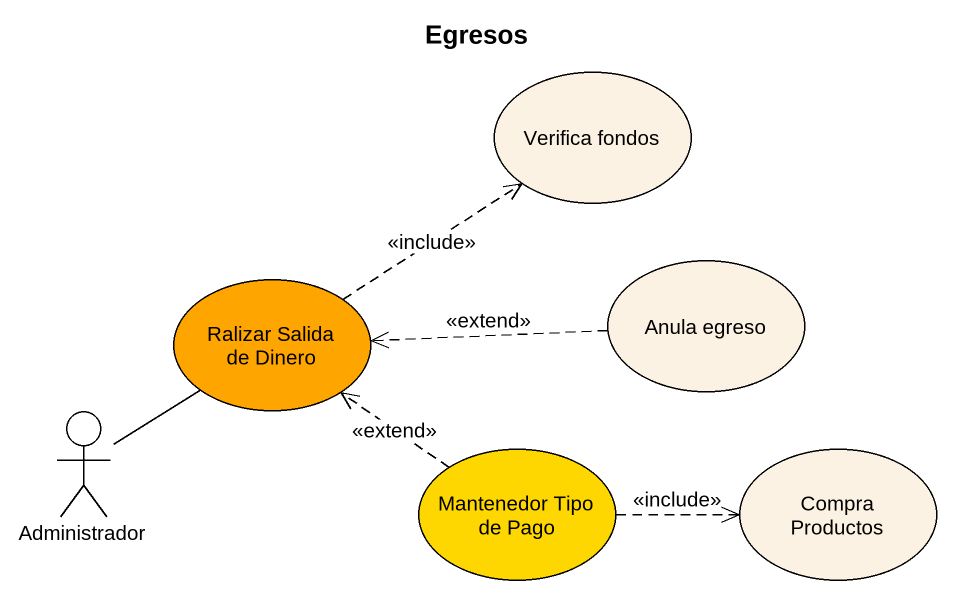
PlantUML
@startuml
title Egresos
usecase "Verifica fondos" as Verifica_fondos
usecase "Ralizar Salida de Dinero" as Ralizar_Salida_de_Dinero #FFA500
usecase "Anula egreso" as Anula_egreso
actor Administrador
usecase "Mantenedor Tipo de Pago" as Mantenedor_Tipo_de_Pago #FFD700
usecase "Compra Productos" as Compra_Productos
Ralizar_Salida_de_Dinero .up.> Verifica_fondos : <<include>>
Anula_egreso .left.> Ralizar_Salida_de_Dinero : <<extend>>
Administrador -up- Ralizar_Salida_de_Dinero
Mantenedor_Tipo_de_Pago .up.> Ralizar_Salida_de_Dinero : <<extend>>
Mantenedor_Tipo_de_Pago .right.> Compra_Productos : <<include>>
@enduml
